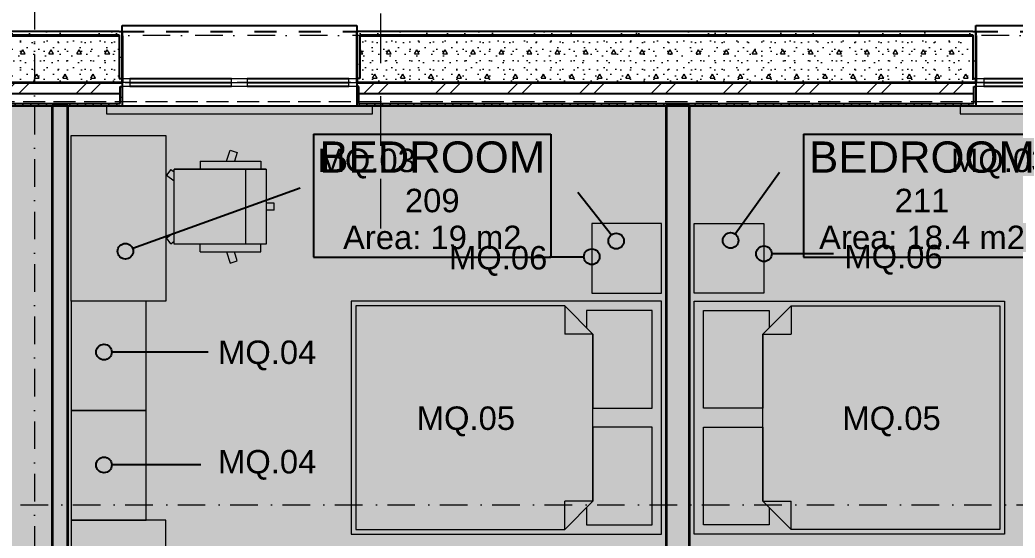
# Model space of a CAD drawing. Header units: millimetres. Extents: x -14278 to 101222, y -22378 to 34603.
# Drawn here: x 75773 to 82138, y 10689 to 14003 of the extents above; entities that cross this region are included whole.
import ezdxf
from ezdxf.enums import TextEntityAlignment as Align

# ---------------------------------------------------------------- set-up
doc = ezdxf.new("R2010")
doc.units = ezdxf.units.MM
doc.header["$MEASUREMENT"] = 0
for name, pattern in [('Dashed', [282.222223, 141.111112, -141.111112]), ('Dot & Dashed', [335.138881, 176.388884, -88.194442, 0, -70.555556]), ('Hidden Line', [195.611112, 141.111112, -54.5]), ('Long Dashed', [529.166651, 317.499995, -211.666656])]:
    doc.linetypes.add(name, pattern=pattern)
for name, color, linetype in [('A-Zz_20_10_90-T_TextFFEInternal', 7, 'Continuous'), ('A-Zz_60_50_80-P_MarkerSection', 7, 'Continuous'), ('NewA-Ee_25_10-M_WallsExternal', 7, 'Continuous'), ('NewA-Ee_25_10-M_WallsInternal', 7, 'Continuous'), ('NewA-Ee_30_10-M_Roofs', 7, 'Continuous'), ('NewA-Ee_30_40-M_Floors', 7, 'Continuous'), ('NewA-Ee_40_20-M_GeneralFFAndEInternalFixed', 7, 'Continuous'), ('NewA-Ee_40_20-M_GeneralFFAndEInternalMovable', 7, 'Continuous'), ('NewA-SL-M_SpacesInternal', 7, 'Continuous'), ('NewA-Ss_30_25-M_CeilingAndSoffitSystems', 7, 'Continuous'), ('NewA-Zz_20_10_90-T_TextFFEInternal', 7, 'Continuous'), ('NewA-Zz_35_40_80-M_GridStructural', 7, 'Continuous'), ('NewA-Zz_50_90_00-M_GrossInternal', 7, 'Continuous'), ('NewA-Zz_60_50_90-P_VoidOpening', 7, 'Continuous')]:
    doc.layers.add(name, color=color, linetype=linetype)
doc.styles.add('GENERATED_STYLE_1', font='')
doc.styles.get('GENERATED_STYLE_1').set_extended_font_data('Arial')
pattern_1 = [(0, (59666.91, -1647.22), (0, 86.60254), [0, -50]), (0, (59691.91, -1603.92), (0, 86.60254), [0, -50])]
pattern_2 = [(45, (59666.9, -1647.22), (-229.8097, 229.8097), []), (45, (59620.95, -1601.26), (-229.8097, 229.8097), [])]
pattern_3 = [(0, (59666.9, -1647.22), (0, 311.769), [30, -150]), (0, (59756.9, -1491.34), (0, 311.769), [30, -150]), (60, (59666.9, -1647.22), (-270, 155.8846), [30, -150]), (60, (59846.9, -1647.22), (-270, 155.8846), [30, -150]), (120, (59696.9, -1647.22), (270, 155.8846), [30, -150]), (120, (59876.9, -1647.22), (270, 155.8846), [30, -150]), (0, (59666.91, -1617.224), (0, 60), [0, -60, 0, -90]), (45, (59696.91, -1617.224), (-42.42641, 42.42641), [0, -45, 0, -75])]
pattern_4 = [(45, (59666.91, -1472.224), (-55.68466, 55.68466), [0, -52.5, 0, -78.75]), (110, (59841.91, -1472.224), (74.0008, 26.93409), [0, -38.5, 0, -66.5])]

# ---------------------------------------------------------------- blocks, each defined once
blk = doc.blocks.new('Slab_29_2', base_point=(91916.9, 4903.2))
at = {"layer": 'NewA-Ee_30_40-M_Floors', "linetype": 'Continuous', "lineweight": 13}
blk.add_hatch(color=254, dxfattribs=at).paths.add_polyline_path([(91916.9, 4903.2), (91916.9, 11200.4), (94366.6, 11200.4), (94366.6, 13452.5), (59817.2, 13452.5), (59817.2, 4903.2)])
at = {"layer": 'NewA-Ee_30_40-M_Floors', "color": 6, "linetype": 'Continuous', "lineweight": 13, "flags": 128}
blk.add_lwpolyline([(91916.9, 4903.2), (59817.2, 4903.2), (59817.2, 13452.5), (94366.6, 13452.5), (94366.6, 11200.4), (91916.9, 11200.4)], close=True, dxfattribs=at)
blk = doc.blocks.new('BEDROOM_209_33_2', base_point=(78410.1, 12917.8))
at = {"layer": 'NewA-SL-M_SpacesInternal', "color": 253, "linetype": 'Continuous', "lineweight": 13}
for p, q in [((76078.4, 13452.5), (76078.4, 9449.1)), ((79905.9, 13452.5), (76078.4, 13452.5)), ((79905.9, 9449.1), (79905.9, 13452.5)), ((76078.4, 9449.1), (76904.5, 9449.1)), ((76904.5, 9449.1), (76904.5, 6498.1)), ((78138.3, 6498.1), (78138.3, 9449.1)), ((78138.3, 9449.1), (79905.9, 9449.1)), ((76904.5, 6498.1), (78138.3, 6498.1))]:
    blk.add_line(p, q, dxfattribs=at)
at = {"layer": 'NewA-SL-M_SpacesInternal', "linetype": 'Continuous'}
for p, q in [((77651.5, 13271.3), (77651.5, 12957.1)), ((77651.5, 13271.3), (79168.7, 13271.3)), ((79168.7, 13271.3), (79168.7, 12957.1)), ((77651.5, 12957.1), (77651.5, 12721.3)), ((79168.7, 12957.1), (79168.7, 12721.3)), ((77651.5, 12721.3), (77651.5, 12485.6)), ((79168.7, 12721.3), (79168.7, 12485.6)), ((77651.5, 12485.6), (79168.7, 12485.6))]:
    blk.add_line(p, q, dxfattribs=at)
at = {"layer": 'NewA-SL-M_SpacesInternal', "color": 5, "lineweight": 70, "style": 'GENERATED_STYLE_1'}
for tag, height, p in [('ROOM_NAME', 200, (78410.1, 13225.6)), ('ROOM_NUMBER', 150, (78410.1, 12922.8)), ('adj_text', 150, (78410.1, 12687.1))]:
    blk.add_attdef(tag, text='', height=height, dxfattribs=at).set_placement(p, align=Align.TOP_CENTER)
blk = doc.blocks.new('BEDROOM_211_34_2', base_point=(81542.2, 12917.8))
at = {"layer": 'NewA-SL-M_SpacesInternal', "color": 253, "linetype": 'Continuous', "lineweight": 13}
for p, q in [((80055.9, 13452.5), (80055.9, 9650.4)), ((83886, 13452.5), (80055.9, 13452.5)), ((83886, 9650.4), (83886, 13452.5)), ((80055.9, 9650.4), (81828.5, 9650.4)), ((81828.5, 9650.4), (81828.5, 6498.1)), ((83059.9, 6498.1), (83059.9, 9650.4)), ((83059.9, 9650.4), (83886, 9650.4)), ((81828.5, 6498.1), (83059.9, 6498.1))]:
    blk.add_line(p, q, dxfattribs=at)
at = {"layer": 'NewA-SL-M_SpacesInternal', "linetype": 'Continuous'}
for p, q in [((80783.6, 13271.3), (80783.6, 12957.1)), ((80783.6, 13271.3), (82300.8, 13271.3)), ((82300.8, 13271.3), (82300.8, 12957.1)), ((80783.6, 12957.1), (80783.6, 12721.3)), ((82300.8, 12957.1), (82300.8, 12721.3)), ((80783.6, 12721.3), (80783.6, 12485.6)), ((82300.8, 12721.3), (82300.8, 12485.6)), ((80783.6, 12485.6), (82300.8, 12485.6))]:
    blk.add_line(p, q, dxfattribs=at)
at = {"layer": 'NewA-SL-M_SpacesInternal', "color": 5, "lineweight": 70, "style": 'GENERATED_STYLE_1'}
for tag, height, p in [('ROOM_NAME', 200, (81542.2, 13225.6)), ('ROOM_NUMBER', 150, (81542.2, 12922.8)), ('adj_text', 150, (81542.2, 12687.1))]:
    blk.add_attdef(tag, text='', height=height, dxfattribs=at).set_placement(p, align=Align.TOP_CENTER)
blk = doc.blocks.new('Slab_42_2', base_point=(76078.4, 13452.5))
at = {"layer": 'NewA-Ss_30_25-M_CeilingAndSoffitSystems', "linetype": 'Continuous', "lineweight": 0}
blk.add_hatch(color=255, dxfattribs=at).paths.add_polyline_path([(76078.4, 13452.5), (76078.4, 9449.1), (76904.5, 9449.1), (76904.5, 6498.1), (78138.3, 6498.1), (78138.3, 9449.1), (79905.9, 9449.1), (79905.9, 13452.5)])
at = {"layer": 'NewA-Ss_30_25-M_CeilingAndSoffitSystems', "color": 6, "linetype": 'Continuous', "lineweight": 13, "flags": 128}
blk.add_lwpolyline([(76078.4, 13452.5), (79905.9, 13452.5), (79905.9, 9449.1), (78138.3, 9449.1), (78138.3, 6498.1), (76904.5, 6498.1), (76904.5, 9449.1), (76078.4, 9449.1)], close=True, dxfattribs=at)
blk = doc.blocks.new('Slab_43_2', base_point=(80055.9, 13452.5))
at = {"layer": 'NewA-Ss_30_25-M_CeilingAndSoffitSystems', "linetype": 'Continuous', "lineweight": 0}
blk.add_hatch(color=255, dxfattribs=at).paths.add_polyline_path([(80055.9, 13452.5), (80055.9, 9650.4), (81828.5, 9650.4), (81828.5, 6498.1), (83059.9, 6498.1), (83059.9, 9650.4), (83886, 9650.4), (83886, 13452.5)])
at = {"layer": 'NewA-Ss_30_25-M_CeilingAndSoffitSystems', "color": 6, "linetype": 'Continuous', "lineweight": 13, "flags": 128}
blk.add_lwpolyline([(80055.9, 13452.5), (80055.9, 9650.4), (81828.5, 9650.4), (81828.5, 6498.1), (83059.9, 6498.1), (83059.9, 9650.4), (83886, 9650.4), (83886, 13452.5)], close=True, dxfattribs=at)
blk = doc.blocks.new('Double Window 19_2')
at = {"layer": 'NewA-Ee_25_10-M_WallsExternal', "linetype": 'Continuous'}
for p, q in [((-750, 300), (-750, 340)), ((-750, 340), (750, 340)), ((750, 340), (750, 300)), ((-700, 0), (-50, 0)), ((50, 0), (700, 0)), ((-750, -24.9), (-750, -50)), ((-700, -25), (-50, -25)), ((-50, -50), (-700, -50)), ((50, -25), (700, -25)), ((700, -50), (50, -50)), ((750, -24.9), (750, -50)), ((-750, -175.2), (750, -175.2))]:
    blk.add_line(p, q, dxfattribs=at)
at = {"layer": 'NewA-Ee_25_10-M_WallsExternal', "linetype": 'Dashed'}
blk.add_line((-750, 300), (750, 300), dxfattribs=at)
at = {"layer": 'NewA-Ee_25_10-M_WallsExternal', "color": 24, "linetype": 'Continuous', "lineweight": 13}
for p, q in [((-750, 0), (-700, 0)), ((-700, 0), (-700, -50)), ((-50, -50), (-50, 0)), ((-50, 0), (0, 0)), ((0, 0), (50, 0)), ((50, 0), (50, -50)), ((700, -50), (700, 0)), ((700, 0), (750, 0)), ((-700, -50), (-750, -50)), ((0, -50), (-50, -50)), ((50, -50), (0, -50)), ((750, -50), (700, -50))]:
    blk.add_line(p, q, dxfattribs=at)
at = {"layer": 'NewA-Ee_25_10-M_WallsExternal', "color": 92, "linetype": 'Continuous', "lineweight": 35}
for p, q in [((-750, 0), (-750, -24.9)), ((750, 0), (750, -24.9))]:
    blk.add_line(p, q, dxfattribs=at)
blk = doc.blocks.new('Wall_68_2', base_point=(59666.9, 13602.8))
at = {"layer": 'NewA-Ee_25_10-M_WallsExternal', "linetype": 'Continuous', "lineweight": 13}
h = blk.add_hatch(dxfattribs=at)
h.set_pattern_fill('Structural_Concrete_0002', color=6, style=0, pattern_type=2)
h.set_pattern_definition(pattern_3)
h.paths.add_polyline_path([(75306.9, 13627.7), (75306.9, 13602.8), (76426.9, 13602.8), (76426.9, 13627.7), (76406.8, 13627.7), (76406.8, 13902.8), (75327, 13902.8), (75327, 13627.7)])
h = blk.add_hatch(dxfattribs=at)
h.set_pattern_fill('Render_0002', color=6, style=0, pattern_type=2)
h.set_pattern_definition(pattern_4)
h.paths.add_polyline_path([(75327, 13927.7), (75327, 13907.6), (76406.8, 13907.6), (76406.8, 13927.7)])
h = blk.add_hatch(dxfattribs=at)
h.set_pattern_fill('Render_0002', color=6, style=0, pattern_type=2)
h.set_pattern_definition(pattern_4)
h.paths.add_polyline_path([(76406.8, 13927.7), (76406.8, 13627.7), (76426.9, 13627.7), (76426.9, 13927.7)])
h = blk.add_hatch(dxfattribs=at)
h.set_pattern_fill('Render_0002', color=6, style=0, pattern_type=2)
h.set_pattern_definition(pattern_4)
h.paths.add_polyline_path([(77947, 13927.7), (77926.9, 13927.7), (77926.9, 13627.7), (77947, 13627.7)])
h = blk.add_hatch(dxfattribs=at)
h.set_pattern_fill('Structural_Concrete_0002', color=6, style=0, pattern_type=2)
h.set_pattern_definition(pattern_3)
h.paths.add_polyline_path([(77926.9, 13627.7), (77926.9, 13602.8), (81886.9, 13602.8), (81886.9, 13627.7), (81866.8, 13627.7), (81866.8, 13902.8), (77947, 13902.8), (77947, 13627.7)])
h = blk.add_hatch(dxfattribs=at)
h.set_pattern_fill('Render_0002', color=6, style=0, pattern_type=2)
h.set_pattern_definition(pattern_4)
h.paths.add_polyline_path([(77947, 13927.7), (77947, 13907.6), (81866.8, 13907.6), (81866.8, 13927.7)])
h = blk.add_hatch(dxfattribs=at)
h.set_pattern_fill('Render_0002', color=6, style=0, pattern_type=2)
h.set_pattern_definition(pattern_4)
h.paths.add_polyline_path([(81866.8, 13927.7), (81866.8, 13627.7), (81886.9, 13627.7), (81886.9, 13927.7)])
h = blk.add_hatch(dxfattribs=at)
h.set_pattern_fill('Insulation_0002', color=6, style=0, pattern_type=2)
h.set_pattern_definition(pattern_2)
h.paths.add_polyline_path([(76426.9, 13602.8), (75306.9, 13602.8), (75306.9, 13577.7), (75319.9, 13577.7), (75319.9, 13532.4), (76413.9, 13532.4), (76413.9, 13577.7), (76426.9, 13577.7)])
h = blk.add_hatch(dxfattribs=at)
h.set_pattern_fill('Plaster_0002', color=6, style=0, pattern_type=2)
h.set_pattern_definition(pattern_1)
h.paths.add_polyline_path([(76413.9, 13452.5), (76426.9, 13452.5), (76426.9, 13577.7), (76413.9, 13577.7)])
h = blk.add_hatch(dxfattribs=at)
h.set_pattern_fill('Insulation_0002', color=6, style=0, pattern_type=2)
h.set_pattern_definition(pattern_2)
h.paths.add_polyline_path([(81886.9, 13602.8), (77926.9, 13602.8), (77926.9, 13577.7), (77939.9, 13577.7), (77939.9, 13532.4), (81873.9, 13532.4), (81873.9, 13577.7), (81886.9, 13577.7)])
h = blk.add_hatch(dxfattribs=at)
h.set_pattern_fill('Plaster_0002', color=6, style=0, pattern_type=2)
h.set_pattern_definition(pattern_1)
h.paths.add_polyline_path([(77939.9, 13452.5), (77939.9, 13577.7), (77926.9, 13577.7), (77926.9, 13452.5)])
h = blk.add_hatch(dxfattribs=at)
h.set_pattern_fill('Plaster_0002', color=6, style=0, pattern_type=2)
h.set_pattern_definition(pattern_1)
h.paths.add_polyline_path([(81873.9, 13452.5), (81886.9, 13452.5), (81886.9, 13577.7), (81873.9, 13577.7)])
h = blk.add_hatch(dxfattribs=at)
h.set_pattern_fill('Plaster_0002', color=6, style=0, pattern_type=2)
h.set_pattern_definition(pattern_1)
h.paths.add_polyline_path([(76413.9, 13468.9), (75319.9, 13468.9), (75319.9, 13452.5), (76413.9, 13452.5)])
h = blk.add_hatch(dxfattribs=at)
h.set_pattern_fill('Plaster_0002', color=6, style=0, pattern_type=2)
h.set_pattern_definition(pattern_1)
h.paths.add_polyline_path([(81873.9, 13468.9), (77939.9, 13468.9), (77939.9, 13452.5), (81873.9, 13452.5)])
at = {"layer": 'NewA-Ee_25_10-M_WallsExternal', "linetype": 'Continuous'}
for p, q in [((75327, 13907.6), (76406.8, 13907.6)), ((76406.8, 13927.7), (76426.9, 13927.7)), ((76406.8, 13907.6), (76406.8, 13627.7)), ((76426.9, 13627.7), (76426.9, 13927.7)), ((76426.9, 13927.7), (76426.9, 13907.6)), ((77947, 13927.7), (77926.9, 13927.7)), ((77926.9, 13627.7), (77926.9, 13927.7)), ((77926.9, 13927.7), (77926.9, 13907.6)), ((77947, 13907.6), (81866.8, 13907.6)), ((77947, 13907.6), (77947, 13627.7)), ((81866.8, 13927.7), (81886.9, 13927.7)), ((81866.8, 13907.6), (81866.8, 13627.7)), ((81886.9, 13627.7), (81886.9, 13927.7)), ((81886.9, 13927.7), (81886.9, 13907.6)), ((76406.8, 13627.7), (76426.9, 13627.7)), ((77947, 13627.7), (77926.9, 13627.7)), ((81866.8, 13627.7), (81886.9, 13627.7)), ((76413.9, 13577.7), (76426.9, 13577.7)), ((76413.9, 13468.9), (76413.9, 13577.7)), ((76426.9, 13602.8), (76426.9, 13577.7)), ((76426.9, 13577.7), (76426.9, 13452.5)), ((76426.9, 13577.7), (76426.9, 13532.4)), ((77926.9, 13602.8), (77926.9, 13577.7)), ((77939.9, 13577.7), (77926.9, 13577.7)), ((77926.9, 13577.7), (77926.9, 13452.5)), ((77926.9, 13577.7), (77926.9, 13532.4)), ((77939.9, 13468.9), (77939.9, 13577.7)), ((81873.9, 13577.7), (81886.9, 13577.7)), ((81873.9, 13468.9), (81873.9, 13577.7)), ((81886.9, 13602.8), (81886.9, 13577.7)), ((81886.9, 13577.7), (81886.9, 13452.5)), ((81886.9, 13577.7), (81886.9, 13532.4)), ((75319.9, 13532.4), (76413.9, 13532.4)), ((76426.9, 13532.4), (76426.9, 13468.9)), ((77926.9, 13532.4), (77926.9, 13468.9)), ((77939.9, 13532.4), (81873.9, 13532.4)), ((81886.9, 13532.4), (81886.9, 13468.9)), ((75319.9, 13468.9), (76413.9, 13468.9)), ((76413.9, 13452.5), (76426.9, 13452.5)), ((76426.9, 13468.9), (76426.9, 13452.5)), ((77926.9, 13468.9), (77926.9, 13452.5)), ((77939.9, 13452.5), (77926.9, 13452.5)), ((77939.9, 13468.9), (81873.9, 13468.9)), ((81873.9, 13452.5), (81886.9, 13452.5)), ((81886.9, 13468.9), (81886.9, 13452.5))]:
    blk.add_line(p, q, dxfattribs=at)
at = {"layer": 'NewA-Ee_25_10-M_WallsExternal', "color": 92, "linetype": 'Continuous', "lineweight": 35}
for p, q in [((75327, 13902.8), (76406.8, 13902.8)), ((76426.9, 13902.8), (76426.9, 13627.7)), ((77926.9, 13902.8), (77926.9, 13627.7)), ((77947, 13902.8), (81866.8, 13902.8)), ((81886.9, 13902.8), (81886.9, 13627.7)), ((76426.9, 13627.7), (76426.9, 13602.8)), ((77926.9, 13627.7), (77926.9, 13602.8)), ((81886.9, 13627.7), (81886.9, 13602.8)), ((75306.9, 13602.8), (76426.9, 13602.8)), ((77926.9, 13602.8), (81886.9, 13602.8))]:
    blk.add_line(p, q, dxfattribs=at)
at = {"layer": 'NewA-Ee_25_10-M_WallsExternal', "linetype": 'Continuous', "flags": 128}
for points in [[(76406.8, 13927.7), (75327, 13927.7)], [(81866.8, 13927.7), (77947, 13927.7)], [(75319.9, 13452.5), (76413.9, 13452.5)], [(77939.9, 13452.5), (81873.9, 13452.5)]]:
    blk.add_lwpolyline(points, dxfattribs=at)
at = {"layer": 'NewA-Ee_25_10-M_WallsExternal', "linetype": 'Continuous', "zscale": 1000}
for p in [(77176.9, 13627.7), (82636.9, 13627.7)]:
    blk.add_blockref('Double Window 19_2', p, dxfattribs=at)
blk = doc.blocks.new('Wall_81_2', base_point=(79905.9, 13452.5))
at = {"layer": 'NewA-Ee_25_10-M_WallsInternal', "color": 92, "linetype": 'Continuous', "lineweight": 35, "flags": 128}
for points in [[(79905.9, 13452.5), (79905.9, 9325.4)], [(80055.9, 13452.5), (79905.9, 13452.5)], [(80055.9, 9650.4), (80055.9, 13452.5)]]:
    blk.add_lwpolyline(points, dxfattribs=at)
blk = doc.blocks.new('Wall_115_2', base_point=(76078.4, 13452.5))
at = {"layer": 'NewA-Ee_25_10-M_WallsInternal', "color": 92, "linetype": 'Continuous', "lineweight": 35, "flags": 128}
for points in [[(75978.4, 13452.5), (75978.4, 9449.1)], [(76078.4, 13452.5), (75978.4, 13452.5)], [(76078.4, 9449.1), (76078.4, 13452.5)], [(75978.4, 9324.1), (75978.4, 6498.1)], [(76078.4, 7433.7), (76078.4, 9324.1)], [(76078.4, 6498.1), (76078.4, 7308.7)]]:
    blk.add_lwpolyline(points, dxfattribs=at)
blk = doc.blocks.new('Standard grid marker')
at = {"layer": 'NewA-Zz_35_40_80-M_GridStructural', "color": 6, "linetype": 'Dot & Dashed', "lineweight": 13}
blk.add_line((1000, 0), (18130.8, 0), dxfattribs=at)
at = {"layer": 'NewA-Zz_35_40_80-M_GridStructural', "style": 'GENERATED_STYLE_1'}
blk.add_attdef('AC_MarkerText_1', text='', height=250, rotation=90, dxfattribs=at).set_placement((-250, 14.3), align=Align.MIDDLE_CENTER)
blk = doc.blocks.new('Standard grid marker_2')
at = {"layer": 'NewA-Zz_35_40_80-M_GridStructural', "color": 6, "linetype": 'Dot & Dashed', "lineweight": 13}
blk.add_line((1000, 0), (40175.6, 0), dxfattribs=at)
at = {"layer": 'NewA-Zz_35_40_80-M_GridStructural', "style": 'GENERATED_STYLE_1'}
blk.add_attdef('AC_MarkerText_1', text='', height=250, dxfattribs=at).set_placement((41425.6, 14.3), align=Align.MIDDLE_CENTER)
blk = doc.blocks.new('Standard grid marker_4')
at = {"layer": 'NewA-Zz_35_40_80-M_GridStructural', "color": 6, "linetype": 'Dot & Dashed', "lineweight": 13}
blk.add_line((1000, 0), (40175.6, 0), dxfattribs=at)
blk = doc.blocks.new('Venetian Blind 19')
at = {"layer": 'NewA-Ee_40_20-M_GeneralFFAndEInternalFixed', "color": 1, "linetype": 'Continuous', "lineweight": 18}
for p, q in [((1700, 50), (0, 50)), ((0, 50), (0, 0)), ((0, 0), (1700, 0)), ((1700, 0), (1700, 50))]:
    blk.add_line(p, q, dxfattribs=at)
blk = doc.blocks.new('Office Desk Rect 19')
at = {"layer": 'NewA-Ee_40_20-M_GeneralFFAndEInternalMovable', "color": 1, "linetype": 'Continuous', "lineweight": 18}
for p, q in [((1058.8625, 604.8375), (0, 604.8375)), ((0, 604.8375), (0, 0)), ((1058.8625, 0), (1058.8625, 604.8375)), ((0, 0), (1058.8625, 0))]:
    blk.add_line(p, q, dxfattribs=at)
blk = doc.blocks.new('Office Chair 04 19')
at = {"layer": 'NewA-Ee_40_20-M_GeneralFFAndEInternalMovable', "color": 1, "linetype": 'Continuous', "lineweight": 18}
for p, q in [((335.5, 682), (335.5, 632.6)), ((335.5, 682), (379.5, 682)), ((379.5, 682), (379.5, 632.6)), ((67.3, 210.1), (67.3, 598.2)), ((67.3, 598.2), (117.3, 598.2)), ((597.6, 632.6), (117.3, 632.6)), ((117.3, 632.6), (117.3, 43.3)), ((117.3, 632.6), (117.3, 43.3)), ((597.6, 632.6), (597.6, 43.3)), ((597.6, 43.3), (597.6, 632.6)), ((597.6, 632.6), (597.6, 43.3)), ((647.6, 598.2), (597.6, 598.2)), ((647.6, 210.1), (647.6, 598.2)), ((-3.2, 401.5), (11.5, 446.7)), ((11.5, 446.7), (67.3, 428.6)), ((117.3, 501), (597.6, 501)), ((703.4, 446.7), (647.6, 428.6)), ((718.1, 401.5), (703.4, 446.7)), ((67.3, 378.6), (-3.2, 401.5)), ((647.6, 378.6), (718.1, 401.5)), ((67.3, 210.1), (117.3, 210.1)), ((67.3, 210.1), (117.3, 210.1)), ((647.6, 210.1), (597.6, 210.1)), ((647.6, 210.1), (597.6, 210.1)), ((117.3, 43.3), (597.6, 43.3)), ((119.9, 21.7), (135.6, 43.3)), ((119.9, 21.7), (157.3, -5.4)), ((157.3, -5.4), (192.7, 43.3)), ((557.7, -5.4), (522.2, 43.3)), ((595, 21.7), (557.7, -5.4)), ((595, 21.7), (579.3, 43.3))]:
    blk.add_line(p, q, dxfattribs=at)
blk = doc.blocks.new('Bed Double 19')
at = {"layer": 'NewA-Ee_40_20-M_GeneralFFAndEInternalMovable', "color": 1, "linetype": 'Continuous', "lineweight": 18}
for p, q in [((1489.1, 1985.4), (0, 1985.4)), ((0, 1985.4), (0, 0)), ((1489.1, 0), (1489.1, 1985.4)), ((684.5, 1925.4), (60, 1925.4)), ((60, 1925.4), (60, 1505.4)), ((684.5, 1545.4), (684.5, 1925.4)), ((1429.1, 1925.4), (804.5, 1925.4)), ((804.5, 1925.4), (804.5, 1545.4)), ((1429.1, 1505.4), (1429.1, 1925.4)), ((210, 1545.4), (30, 1365.4)), ((170, 1505.4), (210, 1545.4)), ((210, 1545.4), (684.5, 1545.4)), ((744.5, 1545.4), (210, 1545.4)), ((210, 1545.4), (210, 1365.4)), ((1279.1, 1545.4), (744.5, 1545.4)), ((804.5, 1545.4), (1279.1, 1545.4)), ((1279.1, 1545.4), (1319.1, 1505.4)), ((1459.1, 1365.4), (1279.1, 1545.4)), ((1279.1, 1545.4), (1279.1, 1365.4)), ((60, 1505.4), (170, 1505.4)), ((1319.1, 1505.4), (1429.1, 1505.4)), ((30, 1365.4), (30, 30)), ((30, 1365.4), (210, 1365.4)), ((1459.1, 1365.4), (1279.1, 1365.4)), ((1459.1, 30), (1459.1, 1365.4)), ((0, 0), (1489.1, 0)), ((30, 30), (744.5, 30)), ((744.5, 30), (1459.1, 30))]:
    blk.add_line(p, q, dxfattribs=at)
blk = doc.blocks.new('Rectangular Table 01 19_3')
at = {"layer": 'NewA-Ee_40_20-M_GeneralFFAndEInternalMovable', "color": 1, "linetype": 'Continuous', "lineweight": 18}
for p, q in [((446.6, 446.6), (0, 446.6)), ((0, 446.6), (0, 0)), ((446.6, 0), (446.6, 446.6)), ((0, 0), (446.6, 0))]:
    blk.add_line(p, q, dxfattribs=at)
blk = doc.blocks.new('Wardrobe 19')
at = {"layer": 'NewA-Ee_40_20-M_GeneralFFAndEInternalMovable', "color": 1, "linetype": 'Continuous', "lineweight": 18}
for p, q in [((1059.4, 604.8), (0, 604.8)), ((0, 604.8), (0, 0)), ((1059.4, 0), (1059.4, 604.8)), ((0, 0), (1059.4, 0))]:
    blk.add_line(p, q, dxfattribs=at)
blk = doc.blocks.new('Credenza 19_2')
at = {"layer": 'NewA-Ee_40_20-M_GeneralFFAndEInternalMovable', "color": 1, "linetype": 'Continuous', "lineweight": 18}
for p, q in [((700, 478.4), (0, 478.4)), ((0, 478.4), (0, 0)), ((700, 0), (700, 478.4)), ((0, 0), (700, 0))]:
    blk.add_line(p, q, dxfattribs=at)
blk = doc.blocks.new('Beam_16_2', base_point=(94516.9, 4902.8))
at = {"layer": 'NewA-Ee_30_10-M_Roofs', "color": 6, "linetype": 'Hidden Line', "lineweight": 13}
blk.add_line((94516.9, 13602.8), (59666.9, 13602.8), dxfattribs=at)
blk = doc.blocks.new('Line_82_2', base_point=(76978, 11878.4))
at = {"layer": 'NewA-Zz_20_10_90-T_TextFFEInternal', "linetype": 'Continuous'}
blk.add_hatch(color=256, dxfattribs=at).paths.add_polyline_path([(76360.5, 11878.4), (76356.7, 11897.5), (76345.8, 11913.7), (76329.6, 11924.5), (76310.5, 11928.4), (76291.3, 11924.5), (76275.1, 11913.7), (76264.3, 11897.5), (76260.5, 11878.4), (76264.3, 11859.2), (76275.1, 11843), (76291.3, 11832.2), (76310.5, 11828.4), (76329.6, 11832.2), (76345.8, 11843), (76356.7, 11859.2)])
blk.add_line((76978, 11878.4), (76360.5, 11878.4), dxfattribs=at)
blk.add_circle((76310.5, 11878.4), 50, dxfattribs=at)
blk = doc.blocks.new('Line_83_2', base_point=(76929.3, 11156.7))
at = {"layer": 'NewA-Zz_20_10_90-T_TextFFEInternal', "linetype": 'Continuous'}
blk.add_hatch(color=256, dxfattribs=at).paths.add_polyline_path([(76360.5, 11156.7), (76356.7, 11175.8), (76345.8, 11192.1), (76329.6, 11202.9), (76310.5, 11206.7), (76291.3, 11202.9), (76275.1, 11192.1), (76264.3, 11175.8), (76260.5, 11156.7), (76264.3, 11137.6), (76275.1, 11121.3), (76291.3, 11110.5), (76310.5, 11106.7), (76329.6, 11110.5), (76345.8, 11121.3), (76356.7, 11137.6)])
blk.add_line((76929.3, 11156.7), (76360.5, 11156.7), dxfattribs=at)
blk.add_circle((76310.5, 11156.7), 50, dxfattribs=at)
blk = doc.blocks.new('Line_89_2', base_point=(77566, 12927.9))
at = {"layer": 'NewA-Zz_20_10_90-T_TextFFEInternal', "linetype": 'Continuous'}
blk.add_hatch(color=256, dxfattribs=at).paths.add_polyline_path([(76497.5, 12523.4), (76493.7, 12542.6), (76482.9, 12558.8), (76466.7, 12569.6), (76447.5, 12573.4), (76428.4, 12569.6), (76412.2, 12558.8), (76401.3, 12542.6), (76397.5, 12523.4), (76401.3, 12504.3), (76412.2, 12488.1), (76428.4, 12477.2), (76447.5, 12473.4), (76466.7, 12477.2), (76482.9, 12488.1), (76493.7, 12504.3)])
blk.add_line((77566, 12927.9), (76494.5, 12540.4), dxfattribs=at)
blk.add_circle((76447.5, 12523.4), 50, dxfattribs=at)
blk = doc.blocks.new('Line_104_2', base_point=(80976.9, 12507.5))
at = {"layer": 'NewA-Zz_20_10_90-T_TextFFEInternal', "linetype": 'Continuous'}
blk.add_hatch(color=256, dxfattribs=at).paths.add_polyline_path([(80581.4, 12507.5), (80577.6, 12526.6), (80566.7, 12542.8), (80550.5, 12553.7), (80531.4, 12557.5), (80512.2, 12553.7), (80496, 12542.8), (80485.2, 12526.6), (80481.4, 12507.5), (80485.2, 12488.3), (80496, 12472.1), (80512.2, 12461.3), (80531.4, 12457.5), (80550.5, 12461.3), (80566.7, 12472.1), (80577.6, 12488.3)])
blk.add_line((80976.9, 12507.5), (80581.4, 12507.5), dxfattribs=at)
blk.add_circle((80531.4, 12507.5), 50, dxfattribs=at)
blk = doc.blocks.new('Line_105_2', base_point=(80631.6, 13027.4))
at = {"layer": 'NewA-Zz_20_10_90-T_TextFFEInternal', "linetype": 'Continuous'}
blk.add_hatch(color=256, dxfattribs=at).paths.add_polyline_path([(80368.1, 12592.6), (80364.3, 12611.7), (80353.5, 12627.9), (80337.2, 12638.8), (80318.1, 12642.6), (80299, 12638.8), (80282.8, 12627.9), (80271.9, 12611.7), (80268.1, 12592.6), (80271.9, 12573.4), (80282.8, 12557.2), (80299, 12546.4), (80318.1, 12542.6), (80337.2, 12546.4), (80353.5, 12557.2), (80364.3, 12573.4)])
blk.add_line((80631.6, 13027.4), (80347.4, 12633.1), dxfattribs=at)
blk.add_circle((80318.1, 12592.6), 50, dxfattribs=at)
blk = doc.blocks.new('Line_109_2', base_point=(79160.3, 12488.7))
at = {"layer": 'NewA-Zz_20_10_90-T_TextFFEInternal', "linetype": 'Continuous'}
blk.add_hatch(color=256, dxfattribs=at).paths.add_polyline_path([(79480.5, 12488.7), (79476.7, 12507.8), (79465.8, 12524), (79449.6, 12534.9), (79430.5, 12538.7), (79411.4, 12534.9), (79395.1, 12524), (79384.3, 12507.8), (79380.5, 12488.7), (79384.3, 12469.6), (79395.1, 12453.3), (79411.4, 12442.5), (79430.5, 12438.7), (79449.6, 12442.5), (79465.8, 12453.3), (79476.7, 12469.6)])
blk.add_line((79160.3, 12488.7), (79380.5, 12488.7), dxfattribs=at)
blk.add_circle((79430.5, 12488.7), 50, dxfattribs=at)
blk = doc.blocks.new('Line_110_2', base_point=(79341.9, 12902.1))
at = {"layer": 'NewA-Zz_20_10_90-T_TextFFEInternal', "linetype": 'Continuous'}
blk.add_hatch(color=256, dxfattribs=at).paths.add_polyline_path([(79636.3, 12588.9), (79632.4, 12608), (79621.6, 12624.3), (79605.4, 12635.1), (79586.3, 12638.9), (79567.1, 12635.1), (79550.9, 12624.3), (79540.1, 12608), (79536.3, 12588.9), (79540.1, 12569.8), (79550.9, 12553.6), (79567.1, 12542.7), (79586.3, 12538.9), (79605.4, 12542.7), (79621.6, 12553.6), (79632.4, 12569.8)])
blk.add_line((79341.9, 12902.1), (79555.5, 12628.3), dxfattribs=at)
blk.add_circle((79586.3, 12588.9), 50, dxfattribs=at)
blk = doc.blocks.new('Label_171_2', base_point=(78200.2, 11615.2))
at = {"layer": 'A-Zz_20_10_90-T_TextFFEInternal', "insert": (78625.2, 11530.9), "char_height": 150, "attachment_point": 2, "style": 'GENERATED_STYLE_1'}
blk.add_mtext('\\fArial|b0|i0|c0|p34;MQ.05\\fArial|b0|i0|c0|p34;\\fArial|b0|i0|c0|p34;\\fArial|b0|i0|c0|p34;\\fArial|b0|i0|c0|p34;\\fArial|b0|i0|c0|p34;\\fArial|b0|i0|c0|p34;\\fArial|b0|i0|c0|p34;\\fArial|b0|i0|c0|p34;\\fArial|b0|i0|c0|p34;\\fArial|b0|i0|c0|p34;\\fArial|b0|i0|c0|p34;\\fArial|b0|i0|c0|p34;\\fArial|b0|i0|c0|p34;\\fArial|b0|i0|c0|p34;\\fArial|b0|i0|c0|p34;\\fArial|b0|i0|c0|p34;\\fArial|b0|i0|c0|p34;\\fArial|b0|i0|c0|p34;\\fArial|b0|i0|c0|p34;\\fArial|b0|i0|c0|p34;\\fArial|b0|i0|c0|p34;\\fArial|b0|i0|c0|p34;\\fArial|b0|i0|c0|p34;\\fArial|b0|i0|c0|p34;\\fArial|b0|i0|c0|p34;\\fArial|b0|i0|c0|p34;\\fArial|b0|i0|c0|p34;\\fArial|b0|i0|c0|p34;\\fArial|b0|i0|c0|p34;}', dxfattribs=at)
blk = doc.blocks.new('Label_172_2', base_point=(80922.5, 11615.2))
at = {"layer": 'A-Zz_20_10_90-T_TextFFEInternal', "insert": (81347.5, 11530.9), "char_height": 150, "attachment_point": 2, "style": 'GENERATED_STYLE_1'}
blk.add_mtext('\\fArial|b0|i0|c0|p34;MQ.05\\fArial|b0|i0|c0|p34;\\fArial|b0|i0|c0|p34;\\fArial|b0|i0|c0|p34;\\fArial|b0|i0|c0|p34;\\fArial|b0|i0|c0|p34;\\fArial|b0|i0|c0|p34;\\fArial|b0|i0|c0|p34;\\fArial|b0|i0|c0|p34;\\fArial|b0|i0|c0|p34;\\fArial|b0|i0|c0|p34;\\fArial|b0|i0|c0|p34;\\fArial|b0|i0|c0|p34;\\fArial|b0|i0|c0|p34;\\fArial|b0|i0|c0|p34;\\fArial|b0|i0|c0|p34;\\fArial|b0|i0|c0|p34;\\fArial|b0|i0|c0|p34;\\fArial|b0|i0|c0|p34;\\fArial|b0|i0|c0|p34;\\fArial|b0|i0|c0|p34;\\fArial|b0|i0|c0|p34;\\fArial|b0|i0|c0|p34;\\fArial|b0|i0|c0|p34;\\fArial|b0|i0|c0|p34;\\fArial|b0|i0|c0|p34;\\fArial|b0|i0|c0|p34;\\fArial|b0|i0|c0|p34;\\fArial|b0|i0|c0|p34;\\fArial|b0|i0|c0|p34;}', dxfattribs=at)
blk = doc.blocks.new('Label_179_2', base_point=(77566, 13263.6))
at = {"layer": 'A-Zz_20_10_90-T_TextFFEInternal', "insert": (77991, 13179.3), "char_height": 150, "attachment_point": 2, "style": 'GENERATED_STYLE_1'}
blk.add_mtext('\\fArial|b0|i0|c0|p34;MQ.03\\fArial|b0|i0|c0|p34;\\fArial|b0|i0|c0|p34;\\fArial|b0|i0|c0|p34;\\fArial|b0|i0|c0|p34;\\fArial|b0|i0|c0|p34;\\fArial|b0|i0|c0|p34;\\fArial|b0|i0|c0|p34;\\fArial|b0|i0|c0|p34;\\fArial|b0|i0|c0|p34;\\fArial|b0|i0|c0|p34;\\fArial|b0|i0|c0|p34;\\fArial|b0|i0|c0|p34;\\fArial|b0|i0|c0|p34;\\fArial|b0|i0|c0|p34;\\fArial|b0|i0|c0|p34;\\fArial|b0|i0|c0|p34;\\fArial|b0|i0|c0|p34;\\fArial|b0|i0|c0|p34;\\fArial|b0|i0|c0|p34;\\fArial|b0|i0|c0|p34;\\fArial|b0|i0|c0|p34;\\fArial|b0|i0|c0|p34;\\fArial|b0|i0|c0|p34;\\fArial|b0|i0|c0|p34;\\fArial|b0|i0|c0|p34;\\fArial|b0|i0|c0|p34;\\fArial|b0|i0|c0|p34;\\fArial|b0|i0|c0|p34;\\fArial|b0|i0|c0|p34;}', dxfattribs=at)
blk = doc.blocks.new('Label_180_2', base_point=(76929.3, 12036.9))
at = {"layer": 'A-Zz_20_10_90-T_TextFFEInternal', "insert": (77354.3, 11952.6), "char_height": 150, "attachment_point": 2, "style": 'GENERATED_STYLE_1'}
blk.add_mtext('\\fArial|b0|i0|c0|p34;MQ.04\\fArial|b0|i0|c0|p34;\\fArial|b0|i0|c0|p34;\\fArial|b0|i0|c0|p34;\\fArial|b0|i0|c0|p34;\\fArial|b0|i0|c0|p34;\\fArial|b0|i0|c0|p34;\\fArial|b0|i0|c0|p34;\\fArial|b0|i0|c0|p34;\\fArial|b0|i0|c0|p34;\\fArial|b0|i0|c0|p34;\\fArial|b0|i0|c0|p34;\\fArial|b0|i0|c0|p34;\\fArial|b0|i0|c0|p34;\\fArial|b0|i0|c0|p34;\\fArial|b0|i0|c0|p34;\\fArial|b0|i0|c0|p34;\\fArial|b0|i0|c0|p34;\\fArial|b0|i0|c0|p34;\\fArial|b0|i0|c0|p34;\\fArial|b0|i0|c0|p34;\\fArial|b0|i0|c0|p34;\\fArial|b0|i0|c0|p34;\\fArial|b0|i0|c0|p34;\\fArial|b0|i0|c0|p34;\\fArial|b0|i0|c0|p34;\\fArial|b0|i0|c0|p34;\\fArial|b0|i0|c0|p34;\\fArial|b0|i0|c0|p34;\\fArial|b0|i0|c0|p34;}', dxfattribs=at)
blk = doc.blocks.new('Label_181_2', base_point=(76929.3, 11336.9))
at = {"layer": 'A-Zz_20_10_90-T_TextFFEInternal', "insert": (77354.3, 11252.6), "char_height": 150, "attachment_point": 2, "style": 'GENERATED_STYLE_1'}
blk.add_mtext('\\fArial|b0|i0|c0|p34;MQ.04\\fArial|b0|i0|c0|p34;\\fArial|b0|i0|c0|p34;\\fArial|b0|i0|c0|p34;\\fArial|b0|i0|c0|p34;\\fArial|b0|i0|c0|p34;\\fArial|b0|i0|c0|p34;\\fArial|b0|i0|c0|p34;\\fArial|b0|i0|c0|p34;\\fArial|b0|i0|c0|p34;\\fArial|b0|i0|c0|p34;\\fArial|b0|i0|c0|p34;\\fArial|b0|i0|c0|p34;\\fArial|b0|i0|c0|p34;\\fArial|b0|i0|c0|p34;\\fArial|b0|i0|c0|p34;\\fArial|b0|i0|c0|p34;\\fArial|b0|i0|c0|p34;\\fArial|b0|i0|c0|p34;\\fArial|b0|i0|c0|p34;\\fArial|b0|i0|c0|p34;\\fArial|b0|i0|c0|p34;\\fArial|b0|i0|c0|p34;\\fArial|b0|i0|c0|p34;\\fArial|b0|i0|c0|p34;\\fArial|b0|i0|c0|p34;\\fArial|b0|i0|c0|p34;\\fArial|b0|i0|c0|p34;\\fArial|b0|i0|c0|p34;\\fArial|b0|i0|c0|p34;}', dxfattribs=at)
blk = doc.blocks.new('Label_193_2', base_point=(78406.5, 12641.1))
at = {"layer": 'A-Zz_20_10_90-T_TextFFEInternal', "insert": (78831.5, 12556.9), "char_height": 150, "attachment_point": 2, "style": 'GENERATED_STYLE_1'}
blk.add_mtext('\\fArial|b0|i0|c0|p34;MQ.06\\fArial|b0|i0|c0|p34;\\fArial|b0|i0|c0|p34;\\fArial|b0|i0|c0|p34;\\fArial|b0|i0|c0|p34;\\fArial|b0|i0|c0|p34;\\fArial|b0|i0|c0|p34;\\fArial|b0|i0|c0|p34;\\fArial|b0|i0|c0|p34;\\fArial|b0|i0|c0|p34;\\fArial|b0|i0|c0|p34;\\fArial|b0|i0|c0|p34;\\fArial|b0|i0|c0|p34;\\fArial|b0|i0|c0|p34;\\fArial|b0|i0|c0|p34;\\fArial|b0|i0|c0|p34;\\fArial|b0|i0|c0|p34;\\fArial|b0|i0|c0|p34;\\fArial|b0|i0|c0|p34;\\fArial|b0|i0|c0|p34;\\fArial|b0|i0|c0|p34;\\fArial|b0|i0|c0|p34;\\fArial|b0|i0|c0|p34;\\fArial|b0|i0|c0|p34;\\fArial|b0|i0|c0|p34;\\fArial|b0|i0|c0|p34;\\fArial|b0|i0|c0|p34;\\fArial|b0|i0|c0|p34;\\fArial|b0|i0|c0|p34;\\fArial|b0|i0|c0|p34;}', dxfattribs=at)
blk = doc.blocks.new('Label_196_2', base_point=(80934.8, 12648.7))
at = {"layer": 'A-Zz_20_10_90-T_TextFFEInternal', "insert": (81359.8, 12564.4), "char_height": 150, "attachment_point": 2, "style": 'GENERATED_STYLE_1'}
blk.add_mtext('\\fArial|b0|i0|c0|p34;MQ.06\\fArial|b0|i0|c0|p34;\\fArial|b0|i0|c0|p34;\\fArial|b0|i0|c0|p34;\\fArial|b0|i0|c0|p34;\\fArial|b0|i0|c0|p34;\\fArial|b0|i0|c0|p34;\\fArial|b0|i0|c0|p34;\\fArial|b0|i0|c0|p34;\\fArial|b0|i0|c0|p34;\\fArial|b0|i0|c0|p34;\\fArial|b0|i0|c0|p34;\\fArial|b0|i0|c0|p34;\\fArial|b0|i0|c0|p34;\\fArial|b0|i0|c0|p34;\\fArial|b0|i0|c0|p34;\\fArial|b0|i0|c0|p34;\\fArial|b0|i0|c0|p34;\\fArial|b0|i0|c0|p34;\\fArial|b0|i0|c0|p34;\\fArial|b0|i0|c0|p34;\\fArial|b0|i0|c0|p34;\\fArial|b0|i0|c0|p34;\\fArial|b0|i0|c0|p34;\\fArial|b0|i0|c0|p34;\\fArial|b0|i0|c0|p34;\\fArial|b0|i0|c0|p34;\\fArial|b0|i0|c0|p34;\\fArial|b0|i0|c0|p34;\\fArial|b0|i0|c0|p34;}', dxfattribs=at)
blk = doc.blocks.new('Label_207_2', base_point=(81617.1, 13263.6))
at = {"layer": 'A-Zz_20_10_90-T_TextFFEInternal', "insert": (82042.1, 13179.3), "char_height": 150, "attachment_point": 2, "style": 'GENERATED_STYLE_1'}
blk.add_mtext('\\fArial|b0|i0|c0|p34;MQ.03\\fArial|b0|i0|c0|p34;\\fArial|b0|i0|c0|p34;\\fArial|b0|i0|c0|p34;\\fArial|b0|i0|c0|p34;\\fArial|b0|i0|c0|p34;\\fArial|b0|i0|c0|p34;\\fArial|b0|i0|c0|p34;\\fArial|b0|i0|c0|p34;\\fArial|b0|i0|c0|p34;\\fArial|b0|i0|c0|p34;\\fArial|b0|i0|c0|p34;\\fArial|b0|i0|c0|p34;\\fArial|b0|i0|c0|p34;\\fArial|b0|i0|c0|p34;\\fArial|b0|i0|c0|p34;\\fArial|b0|i0|c0|p34;\\fArial|b0|i0|c0|p34;\\fArial|b0|i0|c0|p34;\\fArial|b0|i0|c0|p34;\\fArial|b0|i0|c0|p34;\\fArial|b0|i0|c0|p34;\\fArial|b0|i0|c0|p34;\\fArial|b0|i0|c0|p34;\\fArial|b0|i0|c0|p34;\\fArial|b0|i0|c0|p34;\\fArial|b0|i0|c0|p34;\\fArial|b0|i0|c0|p34;\\fArial|b0|i0|c0|p34;\\fArial|b0|i0|c0|p34;}', dxfattribs=at)
blk = doc.blocks.new('Cutting Plane_22_2', base_point=(78080.6, -3916.2))
at = {"layer": 'A-Zz_60_50_80-P_MarkerSection', "color": 6, "linetype": 'Long Dashed', "lineweight": 13}
blk.add_line((78080.6, 12668.1), (78080.6, 16868.1), dxfattribs=at)
blk = doc.blocks.new('Beam_18_2', base_point=(94516.9, 4779.5))
at = {"layer": 'NewA-Zz_60_50_90-P_VoidOpening', "color": 6, "linetype": 'Hidden Line', "lineweight": 13}
blk.add_line((94516.9, 13479.5), (59666.9, 13479.5), dxfattribs=at)

msp = doc.modelspace()

# ---------------------------------------------------------------- hatches: boundary and pattern name
at = {"layer": 'NewA-Zz_50_90_00-M_GrossInternal', "linetype": 'Continuous', "lineweight": 140}
msp.add_hatch(color=1, dxfattribs=at).paths.add_polyline_path([(59817.2, 13452.5), (94366.6, 13452.5), (94366.6, 5053.1), (65166.6, 5053.1), (65166.6, 503.1), (61717.2, 503.1), (61717.2, 5053.1), (59817.2, 5053.1)])

# ---------------------------------------------------------------- linework, layer by layer
at = {"layer": 'NewA-Zz_50_90_00-M_GrossInternal', "linetype": 'Continuous', "flags": 128}
msp.add_lwpolyline([(59817.2, 13452.5), (94366.6, 13452.5), (94366.6, 5053.1), (65166.6, 5053.1), (65166.6, 503.1), (61717.2, 503.1), (61717.2, 5053.1), (59817.2, 5053.1)], close=True, dxfattribs=at)

# ---------------------------------------------------------------- block references
at = {"layer": 'A-Zz_20_10_90-T_TextFFEInternal', "color": 6, "linetype": 'Continuous', "lineweight": 13}
for name, p in [('Label_179_2', (77566, 13263.6)), ('Label_207_2', (81617.1, 13263.6)), ('Label_193_2', (78406.5, 12641.1)), ('Label_196_2', (80934.8, 12648.7)), ('Label_180_2', (76929.3, 12036.9)), ('Label_171_2', (78200.2, 11615.2)), ('Label_172_2', (80922.5, 11615.2)), ('Label_181_2', (76929.3, 11336.9))]:
    msp.add_blockref(name, p, dxfattribs=at)
at = {"layer": 'A-Zz_60_50_80-P_MarkerSection', "color": 6, "lineweight": 13}
msp.add_blockref('Cutting Plane_22_2', (78080.6, -3916.2), dxfattribs=at)
at = {"layer": 'NewA-Ee_25_10-M_WallsExternal', "color": 92, "lineweight": 35}
msp.add_blockref('Wall_68_2', (59666.9, 13602.8), dxfattribs=at)
at = {"layer": 'NewA-Ee_25_10-M_WallsInternal', "color": 92, "lineweight": 35}
for name, p in [('Wall_115_2', (76078.4, 13452.5)), ('Wall_81_2', (79905.9, 13452.5))]:
    msp.add_blockref(name, p, dxfattribs=at)
at = {"layer": 'NewA-Ee_30_10-M_Roofs', "color": 6, "lineweight": 13}
msp.add_blockref('Beam_16_2', (94516.9, 4902.8), dxfattribs=at)
at = {"layer": 'NewA-Ee_30_40-M_Floors', "color": 6, "linetype": 'Continuous', "lineweight": 13}
msp.add_blockref('Slab_29_2', (91916.9, 4903.2), dxfattribs=at)
at = {"layer": 'NewA-Ee_40_20-M_GeneralFFAndEInternalFixed', "color": 6, "linetype": 'Continuous', "lineweight": 13, "zscale": 1000}
for p in [(76326.9, 13402.5), (81786.9, 13402.5)]:
    msp.add_blockref('Venetian Blind 19', p, dxfattribs=at)
at = {"layer": 'NewA-Ee_40_20-M_GeneralFFAndEInternalMovable', "color": 6, "linetype": 'Continuous', "lineweight": 13, "xscale": -1, "zscale": 1000}
for name, p, rotation in [('Office Desk Rect 19', (76706.3, 13263.6), 90), ('Office Chair 04 19', (76716, 12451.4), 270), ('Bed Double 19', (82070.2, 12203.7), 90)]:
    msp.add_blockref(name, p, dxfattribs=dict(at, rotation=rotation))
at = {"layer": 'NewA-Ee_40_20-M_GeneralFFAndEInternalMovable', "color": 6, "linetype": 'Continuous', "lineweight": 13, "zscale": 1000}
msp.add_blockref('Rectangular Table 01 19_3', (79430.5, 12254.5), dxfattribs=at)
at = {"layer": 'NewA-Ee_40_20-M_GeneralFFAndEInternalMovable', "color": 6, "linetype": 'Continuous', "lineweight": 13, "xscale": -1, "zscale": 1000}
msp.add_blockref('Rectangular Table 01 19_3', (80531.4, 12254.5), dxfattribs=at)
at = {"layer": 'NewA-Ee_40_20-M_GeneralFFAndEInternalMovable', "color": 6, "linetype": 'Continuous', "lineweight": 13, "zscale": 1000}
for name, p, rotation in [('Credenza 19_2', (76579.9, 11504.7), 90), ('Bed Double 19', (77891.7, 12203.7), 270), ('Credenza 19_2', (76579.9, 10804.7), 90), ('Wardrobe 19', (76705.8, 9745.3), 90)]:
    msp.add_blockref(name, p, dxfattribs=dict(at, rotation=rotation))
at = {"layer": 'NewA-SL-M_SpacesInternal', "linetype": 'Continuous'}
for name, p, values in [('BEDROOM_209_33_2', (78410.1, 12917.8), {'ROOM_NAME': 'BEDROOM', 'ROOM_NUMBER': '209', 'adj_text': 'Area: 19 m2'}), ('BEDROOM_211_34_2', (81542.2, 12917.8), {'ROOM_NAME': 'BEDROOM', 'ROOM_NUMBER': '211', 'adj_text': 'Area: 18.4 m2'})]:
    msp.add_blockref(name, p, dxfattribs=at).add_auto_attribs(values)
at = {"layer": 'NewA-Ss_30_25-M_CeilingAndSoffitSystems', "color": 6, "linetype": 'Continuous', "lineweight": 13}
for name, p in [('Slab_42_2', (76078.4, 13452.5)), ('Slab_43_2', (80055.9, 13452.5))]:
    msp.add_blockref(name, p, dxfattribs=at)
at = {"layer": 'NewA-Zz_20_10_90-T_TextFFEInternal', "linetype": 'Continuous'}
for name, p in [('Line_105_2', (80631.6, 13027.4)), ('Line_89_2', (77566, 12927.9)), ('Line_110_2', (79341.9, 12902.1)), ('Line_109_2', (79160.3, 12488.7)), ('Line_104_2', (80976.9, 12507.5)), ('Line_82_2', (76978, 11878.4)), ('Line_83_2', (76929.3, 11156.7))]:
    msp.add_blockref(name, p, dxfattribs=at)
at = {"layer": 'NewA-Zz_35_40_80-M_GridStructural', "color": 1, "linetype": 'Continuous', "lineweight": 18, "zscale": 1000}
for name, p, rotation in [('Standard grid marker', (75866.9, 16123), 270), ('Standard grid marker_4', (99190.2, 13902.8), 180)]:
    msp.add_blockref(name, p, dxfattribs=dict(at, rotation=rotation))
for p in [(58014.6, 13602.8), (58014.6, 10902.8)]:
    msp.add_blockref('Standard grid marker_2', p, dxfattribs=at)
at = {"layer": 'NewA-Zz_60_50_90-P_VoidOpening', "color": 6, "lineweight": 13}
msp.add_blockref('Beam_18_2', (94516.9, 4779.5), dxfattribs=at)

doc.saveas('drawing.dxf')
